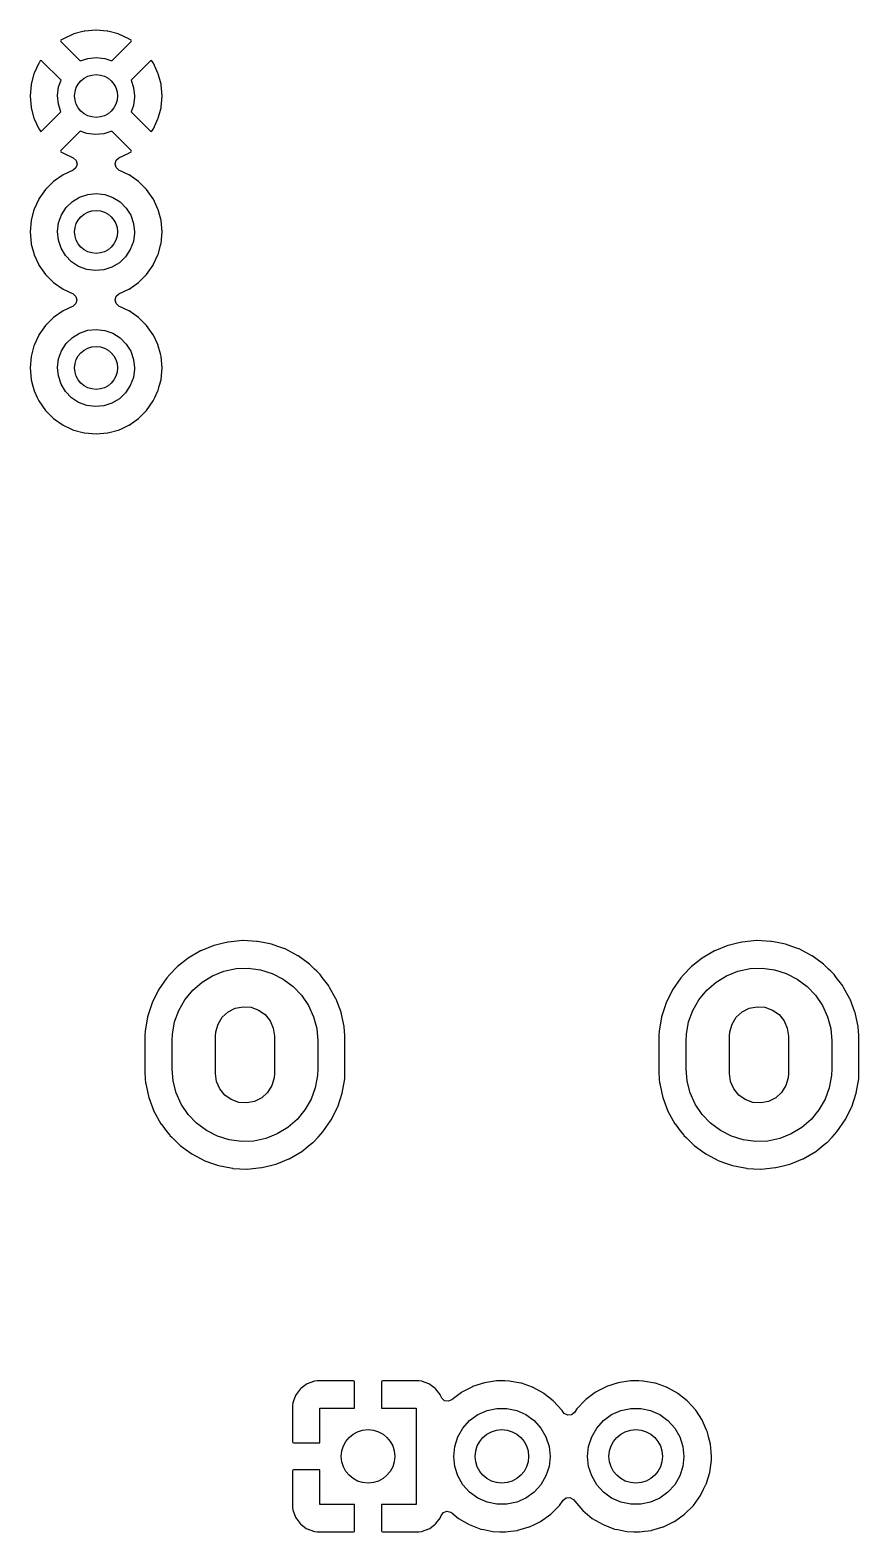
# Model space of a CAD drawing. Extents: x 41 to 172, y -227 to -42.
# Drawn here: x 125.77 to 141.25, y -198.26 to -170.21 of the extents above; entities that cross this region are included whole.
import ezdxf

# ---------------------------------------------------------------- set-up
doc = ezdxf.new("R2010")
doc.units = 0
doc.layers.add('BLACK', color=7, linetype='CONTINUOUS')

msp = doc.modelspace()

# ---------------------------------------------------------------- linework, layer by layer
at = {"layer": 'BLACK', "linetype": 'CONTINUOUS'}
for p, q in [((126.573, -170.284), (126.389, -170.37)), ((126.584, -170.28), (126.573, -170.284)), ((126.781, -170.227), (126.584, -170.28)), ((126.791, -170.226), (126.781, -170.227)), ((126.995, -170.208), (126.791, -170.226)), ((127.005, -170.208), (126.995, -170.208)), ((127.209, -170.226), (127.005, -170.208)), ((127.219, -170.227), (127.209, -170.226)), ((127.416, -170.28), (127.219, -170.227)), ((127.427, -170.284), (127.416, -170.28)), ((127.611, -170.37), (127.427, -170.284)), ((126.344, -170.4), (126.336, -170.41)), ((126.336, -170.41), (126.343, -170.424)), ((126.343, -170.424), (126.704, -170.785)), ((126.379, -170.376), (126.344, -170.4)), ((126.389, -170.37), (126.379, -170.376)), ((127.295, -170.786), (127.658, -170.423)), ((127.621, -170.376), (127.611, -170.37)), ((127.655, -170.399), (127.621, -170.376)), ((127.664, -170.411), (127.655, -170.399)), ((127.658, -170.423), (127.664, -170.411)), ((125.93, -170.829), (125.844, -171.013)), ((125.936, -170.819), (125.93, -170.829)), ((125.959, -170.785), (125.936, -170.819)), ((125.971, -170.776), (125.959, -170.785)), ((125.983, -170.782), (125.971, -170.776)), ((126.346, -171.145), (125.983, -170.782)), ((126.704, -170.785), (126.845, -170.737)), ((126.845, -170.737), (127.005, -170.72)), ((127.005, -170.72), (127.164, -170.739)), ((127.164, -170.739), (127.295, -170.786)), ((128.016, -170.783), (127.655, -171.144)), ((128.03, -170.776), (128.016, -170.783)), ((128.04, -170.784), (128.03, -170.776)), ((128.064, -170.819), (128.04, -170.784)), ((128.07, -170.829), (128.064, -170.819)), ((128.156, -171.013), (128.07, -170.829)), ((125.84, -171.024), (125.787, -171.221)), ((125.844, -171.013), (125.84, -171.024)), ((128.16, -171.024), (128.156, -171.013)), ((128.213, -171.221), (128.16, -171.024)), ((125.786, -171.231), (125.768, -171.435)), ((125.787, -171.221), (125.786, -171.231)), ((126.28, -171.43), (126.3, -171.271)), ((126.3, -171.271), (126.346, -171.145)), ((127.655, -171.144), (127.702, -171.28)), ((127.702, -171.28), (127.72, -171.44)), ((128.214, -171.231), (128.213, -171.221)), ((128.232, -171.435), (128.214, -171.231)), ((125.768, -171.435), (125.768, -171.445)), ((125.768, -171.445), (125.786, -171.649)), ((125.786, -171.649), (125.787, -171.659)), ((125.787, -171.659), (125.84, -171.856)), ((126.296, -171.59), (126.28, -171.43)), ((126.344, -171.736), (126.296, -171.59)), ((127.697, -171.619), (127.654, -171.734)), ((127.72, -171.46), (127.697, -171.619)), ((127.72, -171.44), (127.72, -171.46)), ((128.16, -171.856), (128.213, -171.659)), ((128.213, -171.659), (128.214, -171.649)), ((128.214, -171.649), (128.232, -171.445)), ((128.232, -171.445), (128.232, -171.435)), ((125.84, -171.856), (125.844, -171.867)), ((125.844, -171.867), (125.93, -172.051)), ((125.984, -172.097), (126.344, -171.736)), ((127.654, -171.734), (128.017, -172.098)), ((128.07, -172.051), (128.156, -171.867)), ((128.156, -171.867), (128.16, -171.856)), ((125.93, -172.051), (125.936, -172.061)), ((125.936, -172.061), (125.96, -172.096)), ((125.96, -172.096), (125.97, -172.104)), ((125.97, -172.104), (125.984, -172.097)), ((126.705, -172.094), (126.342, -172.457)), ((126.826, -172.139), (126.705, -172.094)), ((126.985, -172.16), (126.826, -172.139)), ((127.145, -172.145), (126.985, -172.16)), ((127.297, -172.096), (127.145, -172.145)), ((127.657, -172.456), (127.297, -172.096)), ((128.017, -172.098), (128.029, -172.104)), ((128.029, -172.104), (128.041, -172.095)), ((128.041, -172.095), (128.064, -172.061)), ((128.064, -172.061), (128.07, -172.051)), ((126.342, -172.457), (126.336, -172.469)), ((126.336, -172.469), (126.345, -172.481)), ((126.345, -172.481), (126.379, -172.504)), ((126.379, -172.504), (126.389, -172.51)), ((126.389, -172.51), (126.572, -172.596)), ((127.428, -172.596), (127.611, -172.51)), ((127.611, -172.51), (127.621, -172.504)), ((127.621, -172.504), (127.656, -172.48)), ((127.656, -172.48), (127.664, -172.47)), ((127.664, -172.47), (127.657, -172.456)), ((126.572, -172.596), (126.626, -172.642)), ((126.625, -172.779), (126.572, -172.824)), ((126.645, -172.711), (126.625, -172.779)), ((126.626, -172.642), (126.645, -172.711)), ((127.355, -172.709), (127.375, -172.641)), ((127.374, -172.777), (127.355, -172.709)), ((127.428, -172.824), (127.374, -172.777)), ((127.375, -172.641), (127.428, -172.596)), ((126.207, -173.035), (126.055, -173.187)), ((126.383, -172.912), (126.207, -173.035)), ((126.388, -172.91), (126.383, -172.912)), ((126.572, -172.824), (126.388, -172.91)), ((126.388, -172.91), (126.388, -172.91)), ((127.612, -172.91), (127.428, -172.824)), ((127.617, -172.912), (127.612, -172.91)), ((127.612, -172.91), (127.612, -172.91)), ((127.793, -173.035), (127.617, -172.912)), ((127.945, -173.187), (127.793, -173.035)), ((125.93, -173.368), (125.844, -173.553)), ((125.932, -173.363), (125.93, -173.368)), ((125.93, -173.368), (125.93, -173.368)), ((126.055, -173.187), (125.932, -173.363)), ((126.557, -173.413), (126.693, -173.329)), ((126.693, -173.329), (126.845, -173.277)), ((126.845, -173.277), (127.005, -173.26)), ((127.005, -173.26), (127.164, -173.279)), ((127.164, -173.279), (127.316, -173.333)), ((127.316, -173.333), (127.451, -173.419)), ((128.068, -173.363), (127.945, -173.187)), ((128.07, -173.368), (128.068, -173.363)), ((128.156, -173.553), (128.07, -173.368)), ((128.07, -173.368), (128.07, -173.368)), ((125.834, -173.585), (125.786, -173.766)), ((125.84, -173.564), (125.834, -173.585)), ((125.841, -173.558), (125.84, -173.564)), ((125.84, -173.564), (125.84, -173.564)), ((125.844, -173.553), (125.841, -173.558)), ((126.355, -173.66), (126.442, -173.525)), ((126.442, -173.525), (126.557, -173.413)), ((127.451, -173.419), (127.564, -173.533)), ((127.564, -173.533), (127.649, -173.669)), ((128.159, -173.558), (128.156, -173.553)), ((128.16, -173.564), (128.159, -173.558)), ((128.166, -173.585), (128.16, -173.564)), ((128.16, -173.564), (128.16, -173.564)), ((128.214, -173.766), (128.166, -173.585)), ((125.786, -173.766), (125.767, -173.98)), ((126.28, -173.97), (126.3, -173.811)), ((126.3, -173.811), (126.355, -173.66)), ((127.649, -173.669), (127.702, -173.82)), ((127.702, -173.82), (127.72, -173.98)), ((128.233, -173.98), (128.214, -173.766)), ((125.767, -173.98), (125.786, -174.194)), ((125.786, -174.194), (125.787, -174.199)), ((125.787, -174.199), (125.787, -174.199)), ((125.787, -174.199), (125.789, -174.208)), ((125.789, -174.208), (125.841, -174.402)), ((126.296, -174.13), (126.28, -173.97)), ((126.346, -174.282), (126.296, -174.13)), ((127.697, -174.159), (127.64, -174.309)), ((127.72, -174), (127.697, -174.159)), ((127.72, -173.98), (127.72, -174)), ((128.159, -174.402), (128.211, -174.208)), ((128.211, -174.208), (128.213, -174.199)), ((128.213, -174.199), (128.214, -174.194)), ((128.213, -174.199), (128.213, -174.199)), ((128.214, -174.194), (128.233, -173.98)), ((125.841, -174.402), (125.843, -174.407)), ((125.843, -174.407), (125.844, -174.407)), ((125.844, -174.407), (125.924, -174.579)), ((126.43, -174.419), (126.346, -174.282)), ((126.541, -174.535), (126.43, -174.419)), ((127.552, -174.443), (127.435, -174.554)), ((127.64, -174.309), (127.552, -174.443)), ((128.076, -174.579), (128.156, -174.407)), ((128.156, -174.407), (128.159, -174.402)), ((128.156, -174.407), (128.156, -174.407)), ((125.924, -174.579), (125.932, -174.597)), ((125.932, -174.597), (126.055, -174.773)), ((126.055, -174.773), (126.207, -174.925)), ((126.675, -174.623), (126.541, -174.535)), ((126.826, -174.679), (126.675, -174.623)), ((126.985, -174.7), (126.826, -174.679)), ((127.145, -174.685), (126.985, -174.7)), ((127.297, -174.636), (127.145, -174.685)), ((127.435, -174.554), (127.297, -174.636)), ((127.793, -174.925), (127.945, -174.773)), ((127.945, -174.773), (128.068, -174.597)), ((128.068, -174.597), (128.076, -174.579)), ((126.207, -174.925), (126.383, -175.048)), ((126.383, -175.048), (126.388, -175.05)), ((126.388, -175.05), (126.388, -175.05)), ((126.388, -175.05), (126.572, -175.136)), ((127.428, -175.136), (127.612, -175.05)), ((127.612, -175.05), (127.617, -175.048)), ((127.612, -175.05), (127.612, -175.05)), ((127.617, -175.048), (127.793, -174.925)), ((126.572, -175.136), (126.625, -175.183)), ((126.624, -175.319), (126.572, -175.364)), ((126.644, -175.251), (126.624, -175.319)), ((126.625, -175.183), (126.644, -175.251)), ((127.356, -175.249), (127.376, -175.181)), ((127.375, -175.317), (127.356, -175.249)), ((127.428, -175.364), (127.375, -175.317)), ((127.376, -175.181), (127.428, -175.136)), ((126.207, -175.575), (126.055, -175.727)), ((126.383, -175.452), (126.207, -175.575)), ((126.388, -175.45), (126.383, -175.452)), ((126.572, -175.364), (126.388, -175.45)), ((126.388, -175.45), (126.388, -175.45)), ((127.612, -175.45), (127.428, -175.364)), ((127.617, -175.452), (127.612, -175.45)), ((127.612, -175.45), (127.612, -175.45)), ((127.793, -175.575), (127.617, -175.452)), ((127.945, -175.727), (127.793, -175.575)), ((126.055, -175.727), (125.932, -175.903)), ((126.557, -175.953), (126.693, -175.869)), ((126.693, -175.869), (126.845, -175.817)), ((126.845, -175.817), (127.005, -175.8)), ((127.005, -175.8), (127.164, -175.819)), ((127.164, -175.819), (127.316, -175.873)), ((127.316, -175.873), (127.451, -175.959)), ((128.068, -175.903), (127.945, -175.727)), ((125.84, -176.104), (125.799, -176.255)), ((125.841, -176.098), (125.84, -176.104)), ((125.84, -176.104), (125.84, -176.104)), ((125.848, -176.084), (125.841, -176.098)), ((125.93, -175.908), (125.848, -176.084)), ((125.932, -175.903), (125.93, -175.908)), ((125.93, -175.908), (125.93, -175.908)), ((126.355, -176.2), (126.442, -176.065)), ((126.442, -176.065), (126.557, -175.953)), ((127.451, -175.959), (127.564, -176.073)), ((127.564, -176.073), (127.649, -176.209)), ((128.07, -175.908), (128.068, -175.903)), ((128.152, -176.084), (128.07, -175.908)), ((128.07, -175.908), (128.07, -175.908)), ((128.159, -176.098), (128.152, -176.084)), ((128.16, -176.104), (128.159, -176.098)), ((128.201, -176.255), (128.16, -176.104)), ((128.16, -176.104), (128.16, -176.104)), ((125.786, -176.306), (125.767, -176.52)), ((125.799, -176.255), (125.786, -176.306)), ((126.28, -176.51), (126.3, -176.351)), ((126.3, -176.351), (126.355, -176.2)), ((127.649, -176.209), (127.702, -176.36)), ((127.702, -176.36), (127.72, -176.52)), ((128.214, -176.306), (128.201, -176.255)), ((128.233, -176.52), (128.214, -176.306)), ((125.767, -176.52), (125.786, -176.734)), ((125.786, -176.734), (125.787, -176.739)), ((125.787, -176.739), (125.787, -176.739)), ((125.787, -176.739), (125.819, -176.858)), ((126.296, -176.67), (126.28, -176.51)), ((126.346, -176.822), (126.296, -176.67)), ((127.697, -176.699), (127.64, -176.849)), ((127.72, -176.54), (127.697, -176.699)), ((127.72, -176.52), (127.72, -176.54)), ((128.181, -176.858), (128.213, -176.739)), ((128.213, -176.739), (128.214, -176.734)), ((128.213, -176.739), (128.213, -176.739)), ((128.214, -176.734), (128.233, -176.52)), ((125.819, -176.858), (125.841, -176.942)), ((125.841, -176.942), (125.843, -176.947)), ((125.843, -176.947), (125.844, -176.947)), ((125.844, -176.947), (125.901, -177.071)), ((126.43, -176.959), (126.346, -176.822)), ((126.541, -177.075), (126.43, -176.959)), ((127.552, -176.983), (127.435, -177.094)), ((127.64, -176.849), (127.552, -176.983)), ((128.099, -177.071), (128.156, -176.947)), ((128.156, -176.947), (128.159, -176.942)), ((128.156, -176.947), (128.156, -176.947)), ((128.159, -176.942), (128.181, -176.858)), ((125.901, -177.071), (125.932, -177.137)), ((125.932, -177.137), (126.055, -177.313)), ((126.675, -177.163), (126.541, -177.075)), ((126.826, -177.219), (126.675, -177.163)), ((126.985, -177.24), (126.826, -177.219)), ((127.145, -177.225), (126.985, -177.24)), ((127.297, -177.176), (127.145, -177.225)), ((127.435, -177.094), (127.297, -177.176)), ((127.945, -177.313), (128.068, -177.137)), ((128.068, -177.137), (128.099, -177.071)), ((126.055, -177.313), (126.207, -177.465)), ((126.207, -177.465), (126.383, -177.588)), ((127.617, -177.588), (127.793, -177.465)), ((127.793, -177.465), (127.945, -177.313)), ((126.383, -177.588), (126.388, -177.59)), ((126.388, -177.59), (126.388, -177.59)), ((126.388, -177.59), (126.515, -177.649)), ((126.515, -177.649), (126.578, -177.679)), ((126.578, -177.679), (126.584, -177.68)), ((126.584, -177.68), (126.584, -177.68)), ((126.584, -177.68), (126.781, -177.733)), ((126.781, -177.733), (126.781, -177.733)), ((126.781, -177.733), (126.786, -177.734)), ((126.786, -177.734), (127, -177.753)), ((127, -177.753), (127.214, -177.734)), ((127.214, -177.734), (127.219, -177.733)), ((127.219, -177.733), (127.416, -177.68)), ((127.219, -177.733), (127.219, -177.733)), ((127.416, -177.68), (127.422, -177.679)), ((127.416, -177.68), (127.416, -177.68)), ((127.422, -177.679), (127.485, -177.649)), ((127.485, -177.649), (127.612, -177.59)), ((127.612, -177.59), (127.617, -177.588)), ((127.612, -177.59), (127.612, -177.59)), ((129.2, -187.309), (128.957, -187.407)), ((129.204, -187.307), (129.2, -187.309)), ((129.2, -187.309), (129.2, -187.309)), ((129.379, -187.264), (129.204, -187.307)), ((129.463, -187.244), (129.379, -187.264)), ((129.468, -187.243), (129.463, -187.244)), ((129.463, -187.244), (129.463, -187.244)), ((129.737, -187.217), (129.468, -187.243)), ((129.742, -187.217), (129.737, -187.217)), ((130.004, -187.23), (129.742, -187.217)), ((129.742, -187.217), (129.742, -187.217)), ((130.008, -187.23), (130.004, -187.23)), ((130.004, -187.23), (130.004, -187.23)), ((130.013, -187.231), (130.008, -187.23)), ((130.12, -187.252), (130.013, -187.231)), ((130.013, -187.231), (130.013, -187.231)), ((130.274, -187.283), (130.12, -187.252)), ((130.393, -187.325), (130.274, -187.283)), ((130.526, -187.372), (130.393, -187.325)), ((130.53, -187.373), (130.526, -187.372)), ((130.526, -187.372), (130.526, -187.372)), ((130.77, -187.499), (130.53, -187.373)), ((138.8, -187.309), (138.557, -187.407)), ((138.804, -187.307), (138.8, -187.309)), ((138.8, -187.309), (138.8, -187.309)), ((138.979, -187.264), (138.804, -187.307)), ((139.063, -187.244), (138.979, -187.264)), ((139.068, -187.243), (139.063, -187.244)), ((139.063, -187.244), (139.063, -187.244)), ((139.337, -187.217), (139.068, -187.243)), ((139.342, -187.217), (139.337, -187.217)), ((139.604, -187.23), (139.342, -187.217)), ((139.342, -187.217), (139.342, -187.217)), ((139.608, -187.23), (139.604, -187.23)), ((139.604, -187.23), (139.604, -187.23)), ((139.613, -187.231), (139.608, -187.23)), ((139.72, -187.252), (139.613, -187.231)), ((139.613, -187.231), (139.613, -187.231)), ((139.874, -187.283), (139.72, -187.252)), ((139.993, -187.325), (139.874, -187.283)), ((140.084, -187.357), (139.993, -187.325)), ((140.126, -187.372), (140.084, -187.357)), ((140.13, -187.373), (140.126, -187.372)), ((140.126, -187.372), (140.126, -187.372)), ((140.37, -187.499), (140.13, -187.373)), ((128.635, -187.613), (128.524, -187.702)), ((128.719, -187.546), (128.635, -187.613)), ((128.953, -187.409), (128.719, -187.546)), ((128.957, -187.407), (128.953, -187.409)), ((130.774, -187.502), (130.77, -187.499)), ((130.963, -187.64), (130.774, -187.502)), ((130.989, -187.659), (130.963, -187.64)), ((131.083, -187.75), (130.989, -187.659)), ((138.235, -187.613), (138.124, -187.702)), ((138.319, -187.546), (138.235, -187.613)), ((138.553, -187.409), (138.319, -187.546)), ((138.557, -187.407), (138.553, -187.409)), ((140.374, -187.502), (140.37, -187.499)), ((140.563, -187.64), (140.374, -187.502)), ((140.589, -187.659), (140.563, -187.64)), ((140.683, -187.75), (140.589, -187.659)), ((128.322, -187.914), (128.167, -188.136)), ((128.379, -187.852), (128.322, -187.914)), ((128.504, -187.719), (128.379, -187.852)), ((128.507, -187.715), (128.504, -187.719)), ((128.524, -187.702), (128.507, -187.715)), ((128.979, -187.991), (129.175, -187.872)), ((129.175, -187.872), (129.389, -187.787)), ((129.389, -187.787), (129.614, -187.74)), ((129.614, -187.74), (129.844, -187.732)), ((129.844, -187.732), (130.072, -187.762)), ((130.072, -187.762), (130.292, -187.83)), ((130.292, -187.83), (130.497, -187.934)), ((130.497, -187.934), (130.681, -188.071)), ((131.122, -187.789), (131.083, -187.75)), ((131.183, -187.849), (131.122, -187.789)), ((131.186, -187.852), (131.183, -187.849)), ((131.225, -187.904), (131.186, -187.852)), ((131.186, -187.852), (131.186, -187.852)), ((131.348, -188.064), (131.225, -187.904)), ((137.922, -187.914), (137.767, -188.136)), ((137.979, -187.852), (137.922, -187.914)), ((138.104, -187.719), (137.979, -187.852)), ((138.107, -187.715), (138.104, -187.719)), ((138.124, -187.702), (138.107, -187.715)), ((138.579, -187.991), (138.775, -187.872)), ((138.775, -187.872), (138.989, -187.787)), ((138.989, -187.787), (139.214, -187.74)), ((139.214, -187.74), (139.444, -187.732)), ((139.444, -187.732), (139.672, -187.762)), ((139.672, -187.762), (139.892, -187.83)), ((139.892, -187.83), (140.097, -187.934)), ((140.097, -187.934), (140.281, -188.071)), ((140.722, -187.789), (140.683, -187.75)), ((140.783, -187.849), (140.722, -187.789)), ((140.786, -187.852), (140.783, -187.849)), ((140.825, -187.904), (140.786, -187.852)), ((140.786, -187.852), (140.786, -187.852)), ((140.948, -188.064), (140.825, -187.904)), ((128.165, -188.14), (128.08, -188.312)), ((128.167, -188.136), (128.165, -188.14)), ((128.165, -188.14), (128.165, -188.14)), ((128.659, -188.32), (128.805, -188.142)), ((128.805, -188.142), (128.979, -187.991)), ((130.681, -188.071), (130.84, -188.238)), ((130.84, -188.238), (130.968, -188.429)), ((131.35, -188.068), (131.348, -188.064)), ((131.363, -188.092), (131.35, -188.068)), ((131.35, -188.068), (131.35, -188.068)), ((131.479, -188.301), (131.363, -188.092)), ((137.765, -188.14), (137.68, -188.312)), ((137.767, -188.136), (137.765, -188.14)), ((137.765, -188.14), (137.765, -188.14)), ((138.259, -188.32), (138.405, -188.142)), ((138.405, -188.142), (138.579, -187.991)), ((140.281, -188.071), (140.44, -188.238)), ((140.44, -188.238), (140.568, -188.429)), ((140.95, -188.068), (140.948, -188.064)), ((140.963, -188.092), (140.95, -188.068)), ((140.95, -188.068), (140.95, -188.068)), ((141.079, -188.301), (140.963, -188.092)), ((128.047, -188.379), (127.962, -188.637)), ((128.08, -188.312), (128.047, -188.379)), ((128.467, -188.736), (128.545, -188.52)), ((128.545, -188.52), (128.659, -188.32)), ((129.466, -188.548), (129.599, -188.481)), ((129.599, -188.481), (129.745, -188.451)), ((129.745, -188.451), (129.894, -188.462)), ((129.894, -188.462), (130.035, -188.513)), ((130.035, -188.513), (130.157, -188.599)), ((130.968, -188.429), (131.063, -188.638)), ((131.481, -188.305), (131.479, -188.301)), ((131.483, -188.312), (131.481, -188.305)), ((131.481, -188.305), (131.481, -188.305)), ((131.575, -188.555), (131.483, -188.312)), ((137.647, -188.379), (137.562, -188.637)), ((137.68, -188.312), (137.647, -188.379)), ((138.067, -188.736), (138.145, -188.52)), ((138.145, -188.52), (138.259, -188.32)), ((139.066, -188.548), (139.199, -188.481)), ((139.199, -188.481), (139.345, -188.451)), ((139.345, -188.451), (139.494, -188.462)), ((139.494, -188.462), (139.635, -188.513)), ((139.635, -188.513), (139.757, -188.599)), ((140.568, -188.429), (140.663, -188.638)), ((141.081, -188.305), (141.079, -188.301)), ((141.083, -188.312), (141.081, -188.305)), ((141.081, -188.305), (141.081, -188.305)), ((141.175, -188.555), (141.083, -188.312)), ((127.941, -188.758), (127.916, -188.904)), ((127.961, -188.641), (127.941, -188.758)), ((127.962, -188.637), (127.961, -188.641)), ((127.961, -188.641), (127.961, -188.641)), ((128.426, -188.962), (128.467, -188.736)), ((129.236, -188.92), (129.278, -188.776)), ((129.278, -188.776), (129.356, -188.649)), ((129.356, -188.649), (129.466, -188.548)), ((130.157, -188.599), (130.25, -188.715)), ((130.25, -188.715), (130.31, -188.852)), ((131.063, -188.638), (131.121, -188.861)), ((131.576, -188.559), (131.575, -188.555)), ((131.622, -188.764), (131.576, -188.559)), ((131.576, -188.559), (131.576, -188.559)), ((131.634, -188.82), (131.622, -188.764)), ((137.541, -188.758), (137.516, -188.904)), ((137.561, -188.641), (137.541, -188.758)), ((137.562, -188.637), (137.561, -188.641)), ((137.561, -188.641), (137.561, -188.641)), ((138.026, -188.962), (138.067, -188.736)), ((138.836, -188.92), (138.878, -188.776)), ((138.878, -188.776), (138.956, -188.649)), ((138.956, -188.649), (139.066, -188.548)), ((139.757, -188.599), (139.85, -188.715)), ((139.85, -188.715), (139.91, -188.852)), ((140.663, -188.638), (140.721, -188.861)), ((141.176, -188.559), (141.175, -188.555)), ((141.222, -188.764), (141.176, -188.559)), ((141.176, -188.559), (141.176, -188.559)), ((141.234, -188.82), (141.222, -188.764)), ((127.916, -188.904), (127.911, -188.99)), ((127.911, -188.99), (127.911, -189.679)), ((128.42, -189.09), (128.426, -188.962)), ((129.23, -189), (129.236, -188.92)), ((129.23, -189.7), (129.23, -189)), ((130.31, -188.852), (130.33, -189)), ((130.33, -189), (130.33, -189.7)), ((131.121, -188.861), (131.14, -189.09)), ((131.634, -188.824), (131.634, -188.82)), ((131.646, -188.991), (131.634, -188.824)), ((131.648, -189.021), (131.646, -188.991)), ((131.648, -189.71), (131.648, -189.021)), ((137.516, -188.904), (137.511, -188.99)), ((137.511, -188.99), (137.511, -189.679)), ((138.02, -189.09), (138.026, -188.962)), ((138.83, -189), (138.836, -188.92)), ((138.83, -189.7), (138.83, -189)), ((139.91, -188.852), (139.93, -189)), ((139.93, -189), (139.93, -189.7)), ((140.721, -188.861), (140.74, -189.09)), ((141.234, -188.824), (141.234, -188.82)), ((141.246, -188.991), (141.234, -188.824)), ((141.249, -189.021), (141.246, -188.991)), ((141.249, -189.71), (141.249, -189.021)), ((128.42, -189.61), (128.42, -189.09)), ((131.14, -189.09), (131.14, -189.61)), ((138.02, -189.61), (138.02, -189.09)), ((140.74, -189.09), (140.74, -189.61)), ((128.439, -189.839), (128.42, -189.61)), ((131.14, -189.61), (131.134, -189.738)), ((138.039, -189.839), (138.02, -189.61)), ((140.74, -189.61), (140.734, -189.738)), ((127.911, -189.679), (127.912, -189.681)), ((127.912, -189.681), (127.912, -189.681)), ((127.912, -189.681), (127.92, -189.792)), ((127.92, -189.792), (127.926, -189.88)), ((127.926, -189.88), (127.927, -189.885)), ((127.927, -189.885), (127.927, -189.885)), ((127.927, -189.885), (127.966, -190.063)), ((128.497, -190.062), (128.439, -189.839)), ((129.25, -189.848), (129.23, -189.7)), ((129.31, -189.985), (129.25, -189.848)), ((130.282, -189.924), (130.204, -190.051)), ((130.324, -189.78), (130.282, -189.924)), ((130.33, -189.7), (130.324, -189.78)), ((131.134, -189.738), (131.093, -189.964)), ((131.598, -190.063), (131.644, -189.796)), ((131.644, -189.796), (131.647, -189.734)), ((131.647, -189.734), (131.648, -189.712)), ((131.648, -189.712), (131.648, -189.71)), ((131.648, -189.712), (131.648, -189.712)), ((137.511, -189.679), (137.512, -189.681)), ((137.512, -189.681), (137.52, -189.792)), ((137.512, -189.681), (137.512, -189.681)), ((137.52, -189.792), (137.526, -189.88)), ((137.526, -189.88), (137.527, -189.885)), ((137.527, -189.885), (137.527, -189.885)), ((137.527, -189.885), (137.566, -190.063)), ((138.097, -190.062), (138.039, -189.839)), ((138.85, -189.848), (138.83, -189.7)), ((138.91, -189.985), (138.85, -189.848)), ((139.882, -189.924), (139.804, -190.051)), ((139.924, -189.78), (139.882, -189.924)), ((139.93, -189.7), (139.924, -189.78)), ((140.734, -189.738), (140.693, -189.964)), ((141.198, -190.063), (141.244, -189.796)), ((141.244, -189.796), (141.247, -189.734)), ((141.247, -189.734), (141.248, -189.712)), ((141.248, -189.712), (141.249, -189.71)), ((141.248, -189.712), (141.248, -189.712)), ((127.966, -190.063), (127.985, -190.145)), ((127.985, -190.145), (128.081, -190.399)), ((128.592, -190.271), (128.497, -190.062)), ((129.403, -190.101), (129.31, -189.985)), ((129.525, -190.187), (129.403, -190.101)), ((129.666, -190.238), (129.525, -190.187)), ((130.094, -190.152), (129.961, -190.219)), ((130.204, -190.051), (130.094, -190.152)), ((131.015, -190.18), (130.901, -190.38)), ((131.093, -189.964), (131.015, -190.18)), ((131.513, -190.321), (131.598, -190.063)), ((137.566, -190.063), (137.585, -190.145)), ((137.585, -190.145), (137.681, -190.399)), ((138.192, -190.271), (138.097, -190.062)), ((139.003, -190.101), (138.91, -189.985)), ((139.125, -190.187), (139.003, -190.101)), ((139.266, -190.238), (139.125, -190.187)), ((139.694, -190.152), (139.561, -190.219)), ((139.804, -190.051), (139.694, -190.152)), ((140.615, -190.18), (140.501, -190.38)), ((140.693, -189.964), (140.615, -190.18)), ((141.113, -190.321), (141.198, -190.063)), ((128.081, -190.399), (128.212, -190.636)), ((128.72, -190.462), (128.592, -190.271)), ((128.879, -190.629), (128.72, -190.462)), ((129.815, -190.249), (129.666, -190.238)), ((129.961, -190.219), (129.815, -190.249)), ((130.901, -190.38), (130.755, -190.558)), ((131.395, -190.56), (131.511, -190.325)), ((131.511, -190.325), (131.513, -190.321)), ((131.511, -190.325), (131.511, -190.325)), ((137.681, -190.399), (137.812, -190.636)), ((138.32, -190.462), (138.192, -190.271)), ((138.479, -190.629), (138.32, -190.462)), ((139.415, -190.249), (139.266, -190.238)), ((139.561, -190.219), (139.415, -190.249)), ((140.501, -190.38), (140.355, -190.558)), ((140.995, -190.56), (141.111, -190.325)), ((141.111, -190.325), (141.113, -190.321)), ((141.111, -190.325), (141.111, -190.325)), ((128.212, -190.636), (128.215, -190.639)), ((128.215, -190.639), (128.312, -190.767)), ((128.312, -190.767), (128.377, -190.851)), ((129.063, -190.766), (128.879, -190.629)), ((129.268, -190.87), (129.063, -190.766)), ((130.581, -190.709), (130.385, -190.828)), ((130.755, -190.558), (130.581, -190.709)), ((131.238, -190.786), (131.393, -190.564)), ((131.393, -190.564), (131.395, -190.56)), ((137.812, -190.636), (137.815, -190.639)), ((137.815, -190.639), (137.912, -190.767)), ((137.912, -190.767), (137.977, -190.851)), ((138.663, -190.766), (138.479, -190.629)), ((138.868, -190.87), (138.663, -190.766)), ((140.181, -190.709), (139.985, -190.828)), ((140.355, -190.558), (140.181, -190.709)), ((140.838, -190.786), (140.993, -190.564)), ((140.993, -190.564), (140.995, -190.56)), ((128.377, -190.851), (128.38, -190.855)), ((128.38, -190.855), (128.38, -190.855)), ((128.38, -190.855), (128.423, -190.897)), ((128.423, -190.897), (128.571, -191.041)), ((128.571, -191.041), (128.574, -191.044)), ((128.574, -191.044), (128.574, -191.044)), ((128.574, -191.044), (128.728, -191.156)), ((129.488, -190.938), (129.268, -190.87)), ((129.716, -190.968), (129.488, -190.938)), ((129.946, -190.96), (129.716, -190.968)), ((130.171, -190.913), (129.946, -190.96)), ((130.385, -190.828), (130.171, -190.913)), ((130.841, -191.154), (131.001, -191.026)), ((131.001, -191.026), (131.049, -190.987)), ((131.049, -190.987), (131.053, -190.985)), ((131.049, -190.987), (131.049, -190.987)), ((131.053, -190.985), (131.146, -190.885)), ((131.146, -190.885), (131.235, -190.79)), ((131.235, -190.79), (131.238, -190.786)), ((131.235, -190.79), (131.235, -190.79)), ((137.977, -190.851), (137.98, -190.855)), ((137.98, -190.855), (137.98, -190.855)), ((137.98, -190.855), (138.023, -190.897)), ((138.023, -190.897), (138.171, -191.041)), ((138.171, -191.041), (138.174, -191.044)), ((138.174, -191.044), (138.174, -191.044)), ((138.174, -191.044), (138.328, -191.156)), ((139.088, -190.938), (138.868, -190.87)), ((139.316, -190.968), (139.088, -190.938)), ((139.546, -190.96), (139.316, -190.968)), ((139.771, -190.913), (139.546, -190.96)), ((139.985, -190.828), (139.771, -190.913)), ((140.441, -191.154), (140.601, -191.026)), ((140.601, -191.026), (140.649, -190.987)), ((140.649, -190.987), (140.653, -190.985)), ((140.649, -190.987), (140.649, -190.987)), ((140.653, -190.985), (140.746, -190.885)), ((140.746, -190.885), (140.835, -190.79)), ((140.835, -190.79), (140.838, -190.786)), ((140.835, -190.79), (140.835, -190.79)), ((128.728, -191.156), (128.79, -191.201)), ((128.79, -191.201), (129.03, -191.327)), ((129.03, -191.327), (129.034, -191.328)), ((129.034, -191.328), (129.034, -191.328)), ((129.034, -191.328), (129.157, -191.372)), ((130.408, -191.372), (130.603, -191.293)), ((130.603, -191.293), (130.607, -191.291)), ((130.603, -191.293), (130.603, -191.293)), ((130.607, -191.291), (130.841, -191.154)), ((138.328, -191.156), (138.39, -191.201)), ((138.39, -191.201), (138.63, -191.327)), ((138.63, -191.327), (138.634, -191.328)), ((138.634, -191.328), (138.634, -191.328)), ((138.634, -191.328), (138.757, -191.372)), ((140.008, -191.372), (140.203, -191.293)), ((140.203, -191.293), (140.207, -191.291)), ((140.203, -191.293), (140.203, -191.293)), ((140.207, -191.291), (140.441, -191.154)), ((129.157, -191.372), (129.286, -191.417)), ((129.286, -191.417), (129.384, -191.436)), ((129.384, -191.436), (129.547, -191.469)), ((129.547, -191.469), (129.547, -191.469)), ((129.547, -191.469), (129.552, -191.47)), ((129.552, -191.47), (129.556, -191.47)), ((129.556, -191.47), (129.556, -191.47)), ((129.556, -191.47), (129.818, -191.483)), ((129.818, -191.483), (129.818, -191.483)), ((129.818, -191.483), (129.823, -191.483)), ((129.823, -191.483), (130.092, -191.457)), ((130.092, -191.457), (130.097, -191.456)), ((130.097, -191.456), (130.257, -191.417)), ((130.097, -191.456), (130.097, -191.456)), ((130.257, -191.417), (130.356, -191.393)), ((130.356, -191.393), (130.408, -191.372)), ((138.757, -191.372), (138.886, -191.417)), ((138.886, -191.417), (138.984, -191.436)), ((138.984, -191.436), (139.147, -191.469)), ((139.147, -191.469), (139.147, -191.469)), ((139.147, -191.469), (139.152, -191.47)), ((139.152, -191.47), (139.156, -191.47)), ((139.156, -191.47), (139.156, -191.47)), ((139.156, -191.47), (139.418, -191.483)), ((139.418, -191.483), (139.418, -191.483)), ((139.418, -191.483), (139.423, -191.483)), ((139.423, -191.483), (139.692, -191.457)), ((139.692, -191.457), (139.697, -191.456)), ((139.697, -191.456), (139.857, -191.417)), ((139.697, -191.456), (139.697, -191.456)), ((139.857, -191.417), (139.956, -191.393)), ((139.956, -191.393), (140.008, -191.372)), ((130.926, -195.505), (130.824, -195.582)), ((130.942, -195.497), (130.926, -195.505)), ((131.062, -195.452), (130.942, -195.497)), ((131.078, -195.448), (131.062, -195.452)), ((131.129, -195.442), (131.078, -195.448)), ((131.135, -195.442), (131.129, -195.442)), ((131.812, -195.442), (131.135, -195.442)), ((131.82, -195.444), (131.812, -195.442)), ((131.822, -195.445), (131.82, -195.444)), ((131.826, -195.46), (131.822, -195.445)), ((131.826, -195.95), (131.826, -195.46)), ((132.336, -195.448), (132.334, -195.456)), ((132.334, -195.456), (132.334, -195.95)), ((132.337, -195.446), (132.336, -195.448)), ((132.352, -195.442), (132.337, -195.446)), ((133.025, -195.442), (132.352, -195.442)), ((133.031, -195.442), (133.025, -195.442)), ((133.082, -195.448), (133.031, -195.442)), ((133.098, -195.452), (133.082, -195.448)), ((133.218, -195.497), (133.098, -195.452)), ((133.234, -195.505), (133.218, -195.497)), ((133.336, -195.582), (133.234, -195.505)), ((134.252, -195.475), (134.032, -195.547)), ((134.481, -195.44), (134.252, -195.475)), ((134.487, -195.44), (134.481, -195.44)), ((134.636, -195.442), (134.487, -195.44)), ((134.487, -195.44), (134.487, -195.44)), ((134.713, -195.443), (134.636, -195.442)), ((134.718, -195.444), (134.713, -195.443)), ((134.936, -195.483), (134.718, -195.444)), ((134.718, -195.444), (134.718, -195.444)), ((134.941, -195.484), (134.936, -195.483)), ((134.936, -195.483), (134.936, -195.483)), ((134.946, -195.485), (134.941, -195.484)), ((135.154, -195.559), (134.946, -195.485)), ((134.946, -195.485), (134.946, -195.485)), ((136.752, -195.475), (136.532, -195.547)), ((136.981, -195.44), (136.752, -195.475)), ((136.987, -195.44), (136.981, -195.44)), ((137.136, -195.442), (136.987, -195.44)), ((136.987, -195.44), (136.987, -195.44)), ((137.213, -195.443), (137.136, -195.442)), ((137.218, -195.444), (137.213, -195.443)), ((137.436, -195.483), (137.218, -195.444)), ((137.218, -195.444), (137.218, -195.444)), ((137.441, -195.484), (137.436, -195.483)), ((137.436, -195.483), (137.436, -195.483)), ((137.446, -195.485), (137.441, -195.484)), ((137.654, -195.559), (137.446, -195.485)), ((137.446, -195.485), (137.446, -195.485)), ((130.727, -195.712), (130.682, -195.832)), ((130.735, -195.696), (130.727, -195.712)), ((130.812, -195.594), (130.735, -195.696)), ((130.824, -195.582), (130.812, -195.594)), ((133.348, -195.594), (133.336, -195.582)), ((133.425, -195.696), (133.348, -195.594)), ((133.433, -195.712), (133.425, -195.696)), ((133.444, -195.74), (133.433, -195.712)), ((133.457, -195.765), (133.444, -195.74)), ((133.511, -195.811), (133.457, -195.765)), ((133.581, -195.82), (133.511, -195.811)), ((133.641, -195.792), (133.581, -195.82)), ((133.642, -195.793), (133.641, -195.792)), ((133.675, -195.768), (133.642, -195.793)), ((133.823, -195.657), (133.675, -195.768)), ((133.827, -195.654), (133.823, -195.657)), ((133.823, -195.657), (133.823, -195.657)), ((133.831, -195.652), (133.827, -195.654)), ((134.028, -195.549), (133.831, -195.652)), ((134.032, -195.547), (134.028, -195.549)), ((134.028, -195.549), (134.028, -195.549)), ((135.159, -195.561), (135.154, -195.559)), ((135.154, -195.559), (135.154, -195.559)), ((135.164, -195.563), (135.159, -195.561)), ((135.358, -195.67), (135.164, -195.563)), ((135.164, -195.563), (135.164, -195.563)), ((135.362, -195.673), (135.358, -195.67)), ((135.358, -195.67), (135.358, -195.67)), ((135.366, -195.676), (135.362, -195.673)), ((135.54, -195.813), (135.366, -195.676)), ((135.366, -195.676), (135.366, -195.676)), ((135.544, -195.816), (135.54, -195.813)), ((135.54, -195.813), (135.54, -195.813)), ((135.7, -195.988), (135.544, -195.816)), ((136.142, -195.793), (136.104, -195.832)), ((136.146, -195.79), (136.142, -195.793)), ((136.323, -195.657), (136.146, -195.79)), ((136.327, -195.654), (136.323, -195.657)), ((136.323, -195.657), (136.323, -195.657)), ((136.331, -195.652), (136.327, -195.654)), ((136.528, -195.549), (136.331, -195.652)), ((136.532, -195.547), (136.528, -195.549)), ((136.528, -195.549), (136.528, -195.549)), ((137.659, -195.561), (137.654, -195.559)), ((137.654, -195.559), (137.654, -195.559)), ((137.664, -195.563), (137.659, -195.561)), ((137.858, -195.67), (137.664, -195.563)), ((137.664, -195.563), (137.664, -195.563)), ((137.862, -195.673), (137.858, -195.67)), ((137.858, -195.67), (137.858, -195.67)), ((137.866, -195.676), (137.862, -195.673)), ((138.04, -195.813), (137.866, -195.676)), ((137.866, -195.676), (137.866, -195.676)), ((138.044, -195.816), (138.04, -195.813)), ((138.04, -195.813), (138.04, -195.813)), ((138.2, -195.988), (138.044, -195.816)), ((130.678, -195.848), (130.672, -195.899)), ((130.672, -195.899), (130.672, -195.905)), ((130.672, -195.905), (130.672, -196.578)), ((130.682, -195.832), (130.678, -195.848)), ((131.18, -196.596), (131.18, -195.95)), ((131.18, -195.95), (131.826, -195.95)), ((132.334, -195.95), (132.98, -195.95)), ((132.98, -195.95), (132.98, -197.75)), ((133.978, -196.181), (134.13, -196.071)), ((134.13, -196.071), (134.302, -195.994)), ((134.302, -195.994), (134.486, -195.955)), ((134.486, -195.955), (134.674, -195.955)), ((134.674, -195.955), (134.858, -195.994)), ((134.858, -195.994), (135.03, -196.071)), ((135.03, -196.071), (135.182, -196.181)), ((135.703, -195.992), (135.7, -195.988)), ((135.725, -196.027), (135.703, -195.992)), ((135.703, -195.992), (135.703, -195.992)), ((135.746, -196.051), (135.725, -196.027)), ((135.809, -196.082), (135.746, -196.051)), ((135.88, -196.074), (135.809, -196.082)), ((135.935, -196.029), (135.88, -196.074)), ((135.982, -195.961), (135.935, -196.029)), ((136.008, -195.933), (135.982, -195.961)), ((136.104, -195.832), (136.008, -195.933)), ((136.478, -196.181), (136.63, -196.071)), ((136.63, -196.071), (136.802, -195.994)), ((136.802, -195.994), (136.986, -195.955)), ((136.986, -195.955), (137.174, -195.955)), ((137.174, -195.955), (137.358, -195.994)), ((137.358, -195.994), (137.53, -196.071)), ((137.53, -196.071), (137.682, -196.181)), ((138.326, -196.182), (138.2, -195.988)), ((133.758, -196.484), (133.852, -196.321)), ((133.852, -196.321), (133.978, -196.181)), ((135.182, -196.181), (135.308, -196.321)), ((135.308, -196.321), (135.402, -196.484)), ((136.258, -196.484), (136.352, -196.321)), ((136.352, -196.321), (136.478, -196.181)), ((137.682, -196.181), (137.808, -196.321)), ((137.808, -196.321), (137.902, -196.484)), ((138.328, -196.187), (138.326, -196.182)), ((138.404, -196.362), (138.328, -196.187)), ((138.328, -196.187), (138.328, -196.187)), ((138.418, -196.395), (138.404, -196.362)), ((130.672, -196.578), (130.676, -196.593)), ((130.676, -196.593), (130.678, -196.594)), ((130.678, -196.594), (130.686, -196.596)), ((130.686, -196.596), (131.18, -196.596)), ((133.7, -196.663), (133.758, -196.484)), ((135.402, -196.484), (135.46, -196.663)), ((136.2, -196.663), (136.258, -196.484)), ((137.902, -196.484), (137.96, -196.663)), ((138.419, -196.4), (138.418, -196.395)), ((138.441, -196.486), (138.419, -196.4)), ((138.419, -196.4), (138.419, -196.4)), ((138.474, -196.619), (138.441, -196.486)), ((138.475, -196.624), (138.474, -196.619)), ((138.487, -196.773), (138.475, -196.624)), ((138.475, -196.624), (138.475, -196.624)), ((133.68, -196.85), (133.7, -196.663)), ((133.7, -197.037), (133.68, -196.85)), ((135.46, -196.663), (135.48, -196.85)), ((135.48, -196.85), (135.46, -197.037)), ((136.18, -196.85), (136.2, -196.663)), ((136.2, -197.037), (136.18, -196.85)), ((137.96, -196.663), (137.98, -196.85)), ((137.98, -196.85), (137.96, -197.037)), ((138.461, -197.149), (138.492, -196.919)), ((138.493, -196.85), (138.487, -196.773)), ((138.492, -196.919), (138.493, -196.85)), ((130.674, -197.11), (130.672, -197.118)), ((130.672, -197.118), (130.672, -197.795)), ((130.675, -197.108), (130.674, -197.11)), ((130.69, -197.104), (130.675, -197.108)), ((131.18, -197.104), (130.69, -197.104)), ((131.18, -197.75), (131.18, -197.104)), ((133.758, -197.216), (133.7, -197.037)), ((133.852, -197.379), (133.758, -197.216)), ((135.402, -197.216), (135.308, -197.379)), ((135.46, -197.037), (135.402, -197.216)), ((136.258, -197.216), (136.2, -197.037)), ((136.352, -197.379), (136.258, -197.216)), ((137.902, -197.216), (137.808, -197.379)), ((137.96, -197.037), (137.902, -197.216)), ((138.394, -197.37), (138.461, -197.149)), ((133.978, -197.519), (133.852, -197.379)), ((135.308, -197.379), (135.182, -197.519)), ((136.478, -197.519), (136.352, -197.379)), ((137.808, -197.379), (137.682, -197.519)), ((138.291, -197.578), (138.348, -197.463)), ((138.348, -197.463), (138.392, -197.375)), ((138.392, -197.375), (138.394, -197.37)), ((138.392, -197.375), (138.392, -197.375)), ((131.826, -197.75), (131.18, -197.75)), ((131.826, -198.244), (131.826, -197.75)), ((132.98, -197.75), (132.334, -197.75)), ((132.334, -197.75), (132.334, -198.24)), ((134.13, -197.629), (133.978, -197.519)), ((134.302, -197.706), (134.13, -197.629)), ((134.486, -197.745), (134.302, -197.706)), ((134.674, -197.745), (134.486, -197.745)), ((134.858, -197.706), (134.674, -197.745)), ((135.03, -197.629), (134.858, -197.706)), ((135.182, -197.519), (135.03, -197.629)), ((135.492, -197.929), (135.656, -197.766)), ((135.656, -197.766), (135.725, -197.67)), ((135.725, -197.67), (135.781, -197.626)), ((135.781, -197.626), (135.852, -197.62)), ((135.852, -197.62), (135.915, -197.653)), ((135.915, -197.653), (135.935, -197.678)), ((135.935, -197.678), (135.937, -197.68)), ((135.937, -197.68), (135.937, -197.68)), ((135.937, -197.68), (135.94, -197.685)), ((135.94, -197.685), (136.091, -197.86)), ((136.63, -197.629), (136.478, -197.519)), ((136.802, -197.706), (136.63, -197.629)), ((136.986, -197.745), (136.802, -197.706)), ((137.174, -197.745), (136.986, -197.745)), ((137.358, -197.706), (137.174, -197.745)), ((137.53, -197.629), (137.358, -197.706)), ((137.682, -197.519), (137.53, -197.629)), ((137.992, -197.929), (138.156, -197.766)), ((138.156, -197.766), (138.291, -197.578)), ((130.672, -197.795), (130.672, -197.801)), ((130.672, -197.801), (130.678, -197.852)), ((130.678, -197.852), (130.682, -197.868)), ((130.682, -197.868), (130.727, -197.988)), ((130.727, -197.988), (130.735, -198.004)), ((130.735, -198.004), (130.812, -198.106)), ((133.348, -198.106), (133.425, -198.004)), ((133.425, -198.004), (133.433, -197.988)), ((133.433, -197.988), (133.445, -197.956)), ((133.445, -197.956), (133.488, -197.899)), ((133.488, -197.899), (133.554, -197.875)), ((133.554, -197.875), (133.624, -197.89)), ((133.624, -197.89), (133.644, -197.903)), ((133.644, -197.903), (133.769, -198.008)), ((133.769, -198.008), (133.969, -198.125)), ((135.304, -198.064), (135.492, -197.929)), ((136.091, -197.86), (136.269, -198.008)), ((136.269, -198.008), (136.469, -198.125)), ((137.804, -198.064), (137.992, -197.929)), ((130.812, -198.106), (130.824, -198.118)), ((130.824, -198.118), (130.926, -198.195)), ((130.926, -198.195), (130.942, -198.203)), ((130.942, -198.203), (131.062, -198.248)), ((131.062, -198.248), (131.078, -198.252)), ((131.078, -198.252), (131.129, -198.258)), ((131.129, -198.258), (131.135, -198.258)), ((131.135, -198.258), (131.808, -198.258)), ((131.808, -198.258), (131.823, -198.254)), ((131.823, -198.254), (131.824, -198.252)), ((131.824, -198.252), (131.826, -198.244)), ((132.334, -198.24), (132.338, -198.255)), ((132.338, -198.255), (132.34, -198.256)), ((132.34, -198.256), (132.348, -198.258)), ((132.348, -198.258), (133.025, -198.258)), ((133.025, -198.258), (133.031, -198.258)), ((133.031, -198.258), (133.082, -198.252)), ((133.082, -198.252), (133.098, -198.248)), ((133.098, -198.248), (133.218, -198.203)), ((133.218, -198.203), (133.234, -198.195)), ((133.234, -198.195), (133.336, -198.118)), ((133.336, -198.118), (133.348, -198.106)), ((133.969, -198.125), (134.186, -198.207)), ((134.186, -198.207), (134.191, -198.208)), ((134.191, -198.208), (134.191, -198.208)), ((134.191, -198.208), (134.244, -198.219)), ((134.244, -198.219), (134.413, -198.253)), ((134.413, -198.253), (134.543, -198.258)), ((134.543, -198.258), (134.639, -198.262)), ((134.639, -198.262), (134.639, -198.262)), ((134.639, -198.262), (134.644, -198.262)), ((134.644, -198.262), (134.649, -198.261)), ((134.649, -198.261), (134.749, -198.248)), ((134.649, -198.261), (134.649, -198.261)), ((134.749, -198.248), (134.874, -198.232)), ((134.874, -198.232), (134.879, -198.231)), ((134.879, -198.231), (135.091, -198.167)), ((134.879, -198.231), (134.879, -198.231)), ((135.091, -198.167), (135.096, -198.166)), ((135.096, -198.166), (135.176, -198.126)), ((135.176, -198.126), (135.299, -198.066)), ((135.299, -198.066), (135.304, -198.064)), ((135.299, -198.066), (135.299, -198.066)), ((136.469, -198.125), (136.686, -198.207)), ((136.686, -198.207), (136.691, -198.208)), ((136.691, -198.208), (136.691, -198.208)), ((136.691, -198.208), (136.744, -198.219)), ((136.744, -198.219), (136.913, -198.253)), ((136.913, -198.253), (137.043, -198.258)), ((137.043, -198.258), (137.139, -198.262)), ((137.139, -198.262), (137.139, -198.262)), ((137.139, -198.262), (137.144, -198.262)), ((137.144, -198.262), (137.149, -198.261)), ((137.149, -198.261), (137.249, -198.248)), ((137.149, -198.261), (137.149, -198.261)), ((137.249, -198.248), (137.374, -198.232)), ((137.374, -198.232), (137.379, -198.231)), ((137.379, -198.231), (137.591, -198.167)), ((137.379, -198.231), (137.379, -198.231)), ((137.591, -198.167), (137.596, -198.166)), ((137.596, -198.166), (137.676, -198.126)), ((137.676, -198.126), (137.799, -198.066)), ((137.799, -198.066), (137.804, -198.064)), ((137.799, -198.066), (137.799, -198.066))]:
    msp.add_line(p, q, dxfattribs=at)
at = {"layer": 'BLACK'}
for centre, radius in [((127, -171.44), 0.4), ((127, -173.98), 0.4), ((127, -176.52), 0.4), ((132.08, -196.85), 0.5), ((134.58, -196.85), 0.5), ((137.08, -196.85), 0.5)]:
    msp.add_circle(centre, radius, dxfattribs=at)

doc.saveas('drawing.dxf')
